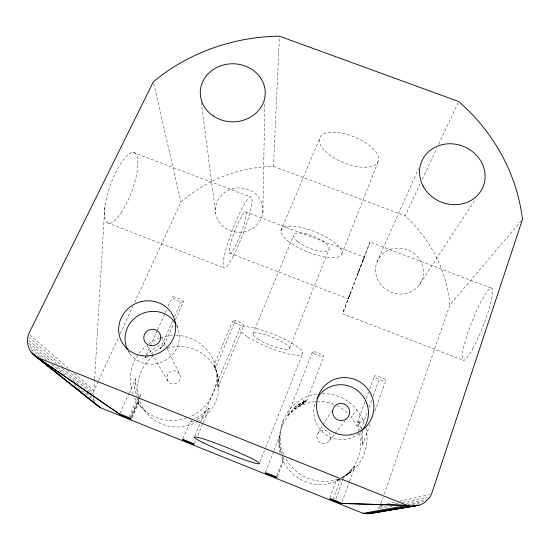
<?xml version="1.0" encoding="UTF-8"?>
<svg xmlns="http://www.w3.org/2000/svg" width="550" height="550" viewBox="0 0 550 550"><rect width="100%" height="100%" fill="white"/><g stroke="black" fill="none" stroke-linecap="round" stroke-linejoin="round"><path stroke-width="0.41" stroke-dasharray="2.75 2.06" d="M217.271 374.956L218.171 378.297L217.889 387.612L217.663 376.283L216.384 371.174M160.834 348.659L160.896 347.854L163.879 345.799L173.965 323.097M262.831 212.685A23.794 22.206 -0.8 0 0 229.838 189.695A23.794 22.206 -0.8 0 0 224.95 227.893A23.794 22.206 -0.8 0 0 262.831 212.685L264.901 101.434M273.962 450.484L279.558 436.136L279.593 447.397L281.339 453.592M134.606 302.617L180.978 202.132A142.56 137.514 5 0 1 273.501 166.347L279.407 36.163M94.634 379.486L93.981 390.638L93.232 394.598L62.349 368.603M94.683 378.634L104.699 207.969M302.837 402.999L302.479 403.796L303.882 402.964L304.047 400.592L303.545 400.331L302.974 403.473L297.832 406.814M364.959 401.761L357.644 421.802L360.326 431.496M361.357 428.677L358.951 422.751L359.288 420.344M131.986 417.567L139.088 401.596L136.153 390.122L135.685 378.826L134.564 388.252L136.661 396.756M358.889 422.682L359.123 421.547L358.572 422.324L358.951 422.751M163.879 345.799L163.969 345.393C157.053 344.637 150.48 350.879 146.369 355.981M360.676 432.582L361.474 434.967L362.636 444.971L362.856 433.682L361.996 430.705M279.091 437.724L280.466 431.881M281.676 427.268L283.202 420.798M146.004 355.582L144.753 358.627L148.734 356.18M490.957 287.98L370.026 242.137L357.094 275.887M381.15 502.961L383.116 497.296M384.244 494.065L449.955 304.81L521.393 220.619M245.781 211.922A22.172 3.286 -69.2 0 1 235.771 245.224A22.172 3.286 -69.2 0 1 231.55 240.343A22.172 3.286 -69.2 0 1 245.781 211.922L364.299 257.015L342.485 313.658L463.341 360.305M304.397 401.555L304.556 401.108L295.268 406.656C295.556 405.68 313.479 397.169 302.974 403.473L302.115 404.044M342.134 501.889L349.278 482.054M349.566 481.257L354.991 466.187L345.943 475.207M362.636 444.971L370.748 422.441M374.804 411.173L385.818 380.6A6.188 1.306 20.5 0 0 377.974 376.303A6.188 1.306 20.5 0 0 376.42 378.139A6.188 1.306 20.5 0 0 385.818 380.6M335.892 498.884L344.053 476.376M361.199 429.089L367.008 413.071M369.043 407.461L371.944 399.444M373.113 396.241L379.211 379.418M333.073 499.661L340.237 479.951M329.897 497.881L336.229 480.514L340.299 478.699M366.128 398.558L368.466 392.143M369.634 388.939L374.316 376.111M229.762 253.186L348.232 298.739L350.371 293.123M277.386 476.781L283.999 459.614L282.92 457.181M306.371 401.569L323.785 356.393M355.513 279.675L370.026 242.137M276.815 475.894L283.353 458.947L282.04 455.957M354.592 282.315L342.485 313.658M357.864 273.646L359.803 268.606M362.904 260.59L364.299 257.015M349.449 295.625L348.232 298.739M265.567 472.01L273.653 451.282M302.479 403.796L303.772 403.267L294.683 408.554L287.698 415.277L312.4 351.959M260.026 461.931L265.354 448.374M265.671 447.576L302.679 353.506M341.853 253.928L378.324 161.212M289.513 348.363L329.113 249.074M252.801 334.022L293.59 235.538M194.899 435.786L239.745 328.921M280.954 230.725L319.337 139.26M194.508 443.458L195.821 440.316M197.794 435.607L209.289 408.148L201.417 414.934L194.336 419.134M217.889 387.612L243.987 325.263M216.047 370.26L215.449 368.039L235.434 320.719M182.841 438.79L190.094 421.706L191.902 420.771M217.663 376.283L215.366 367.895L214.019 365.138L232.76 320.884M139.067 398.502L140.979 394.054L139.638 397.567M130.226 418.853L138.483 400.256M129.291 416.921L137.197 398.606M172.714 320.712L160.511 348.129L152.976 352.509L151.264 354.042M174.46 316.8L181.087 301.916M130.398 417.457L138.071 400.214L137.287 398.929M131.642 417.498L138.909 401.149M175.361 319.969L183.356 301.971A6.071 1.265 23.6 0 0 175.931 297.364A6.071 1.265 23.6 0 0 174.281 299.028A6.071 1.265 23.6 0 0 183.356 301.971M376.915 262.206L418.55 168.506M120.031 413.401L128.789 393.91M129.14 393.133L135.444 379.094M146.355 354.798L157.245 330.571M157.596 329.787L164.966 313.369M165.316 312.586L166.726 309.464M168.128 306.336L172.343 296.952M98.292 381.288L93.981 390.638L73.941 373.209M98.656 380.511L118.429 337.666M120.223 333.774L132.804 306.508M449.955 304.81A142.182 137.404 14 0 0 405.158 215.813L420.09 183.934M422.276 179.272L436.844 148.17M438.659 144.286L457.964 103.077M209.289 408.148L202.139 416.474L196.659 419.753M305.099 401.459L305.511 400.84L305.009 401.473M392.281 506.069L378.029 508.832L379.967 505.986M318.189 432.788L322.623 425.583M323.07 424.861L331.499 411.173M419.293 284.845A24.214 22.722 24.9 0 0 401.129 248.236A24.214 22.722 24.9 0 0 377.905 280.122A24.214 22.722 24.9 0 0 419.293 284.845L475.166 199.698M354.991 466.187L348.425 473.619L341.811 477.778M214.019 365.138L215.449 368.039M144.953 357.926L145.942 356.496M161.102 348.033L160.511 348.129L160.896 347.854M287.698 415.277L295.185 406.931L304.556 401.108L303.724 401.899M329.216 440.962L334.462 434.335M334.984 433.668L344.96 421.073M322.327 393.532A44.131 43.278 65.1 0 1 356.929 409.798L351.168 416.852L356.84 426.002A41.601 40.803 68.5 0 1 342.623 477.696M356.84 426.002L358.38 424.346M359.397 423.259L362.966 419.485L356.929 409.798M303.428 403.219L303.93 402.848M348.425 473.619L351.498 471.646L341.474 477.957M336.813 480.927L339.549 479.201M339.769 479.057L336.229 480.514M303.772 403.267L294.635 408.719L297.248 407.165M303.882 402.964L302.974 403.473L302.699 402.531M190.279 421.589L191.709 420.853M193.944 421.197L192.555 421.891L189.956 421.981M387.021 503.917L396.248 501.902M399.603 501.174L429.804 494.574M379.28 507.189L385.11 505.993M395.106 503.938L398.434 503.257M402.6 502.397L427.577 497.269M406.539 503.298L426.663 499.393M407.763 504.529L423.782 501.579M411.538 505.051L419.024 503.724M357.644 421.802L358.572 422.324M273.501 166.347L405.158 215.813M133.052 152.384L250.346 196.845M107.422 222.881L223.795 267.788M37.022 355.706L38.356 356.778M31.247 349.498L41.174 357.541M74.271 384.361L94.126 400.448L94.676 401.638M29.851 346.376L47.107 360.504M51.748 364.313L66.351 376.269M86.261 392.576L93.562 398.558L94.126 400.448M28.813 343.131L51.171 361.68M57.75 367.132L79.448 385.138M28.834 340.395L56.43 363.626M28.573 337.102L62.968 366.513M67.513 370.397L93.473 392.597M29.989 334.978L69.417 369.27M138.524 403.982L145.392 411.434M283.353 458.947L283.807 459.511M138.999 401.589L138.071 400.214M128.239 351.271L130.137 353.939M147.091 345.544L168.19 381.439M161.652 337.308L166.87 347.985M167.241 348.748L179.905 374.681A6.82 6.579 -32.6 0 1 172.638 383.934A6.82 6.579 -32.6 0 1 168.334 373.361A6.82 6.579 -32.6 0 1 179.905 374.681M176.619 324.885L177.499 327.154M282.184 454.382L279.895 446.263L279.558 436.136M218.171 378.297L218.701 380.401M153.704 83.504L180.978 202.132M93.356 397.244L93.562 398.558M201.293 102.231L215.607 212.953M305.484 400.283L305.539 401.397M167.461 348.329A41.147 39.806 -34.8 0 1 215.847 370.019A41.147 39.806 -34.8 0 1 198.77 420.922M198.041 421.348A41.147 39.806 -34.8 0 1 138.806 397.664M138.614 396.873A41.147 39.806 -34.8 0 1 154.385 354.956M175.684 335.356A43.642 42.123 -32.6 0 1 216.136 369.524A43.642 42.123 -32.6 0 1 189.647 416.886M186.581 418.069A43.642 42.123 -32.6 0 1 134.489 397.416M133.121 394.288A43.642 42.123 -32.6 0 1 146.3 345.737M148.844 343.771A43.642 42.123 -32.6 0 1 159.493 338.119M160.249 337.844A43.642 42.123 -32.6 0 1 174.817 335.349M338.009 479.215A44.131 43.278 65.1 0 1 285.237 457.524M283.821 454.527A44.131 43.278 65.1 0 1 316.752 393.986M362.966 419.485A44.131 43.278 65.1 0 1 364.76 424.05M365.881 428.017A44.131 43.278 65.1 0 1 341.818 477.709M339.776 479.435A41.601 40.803 68.5 0 1 281.318 456.748M280.094 452.698A41.601 40.803 68.5 0 1 292.435 411.723A41.601 40.803 68.5 0 1 334.104 404.332M337.095 405.652A41.601 40.803 68.5 0 1 348.411 413.786M176.798 325.607A27.418 26.146 -25.8 0 1 164.422 360.862A27.418 26.146 -25.8 0 1 128.239 351.058M359.095 433.311A27.734 27.122 51.4 0 1 325.346 434.349A27.734 27.122 51.4 0 1 315.624 401.617M257.675 338.882A19.752 4.104 22.1 0 0 288.695 349.181A19.752 4.104 22.1 0 0 267.114 335.232A19.752 4.104 22.1 0 0 257.675 338.882M297.736 241.629A19.051 6.27 22.1 0 0 328.109 250.422A19.051 6.27 22.1 0 0 308.289 234.465A19.051 6.27 22.1 0 0 297.736 241.629M313.748 353.451A6.112 1.306 21.4 0 0 323.469 356.634A6.112 1.306 21.4 0 0 317.068 352.413A6.112 1.306 21.4 0 0 313.748 353.451M234.465 322.513A6.064 1.286 22.7 0 0 243.822 325.559A6.064 1.286 22.7 0 0 236.837 321.118A6.064 1.286 22.7 0 0 234.465 322.513M325.112 151.051A31.549 13.956 22.1 0 0 376.207 164.251A31.549 13.956 22.1 0 0 345.524 133.932A31.549 13.956 22.1 0 0 325.112 151.051M121.137 212.898A37.661 11.117 -69.6 0 0 135.719 153.56A37.661 11.117 -69.6 0 0 106.666 197.196A37.661 11.117 -69.6 0 0 121.137 212.898M472.794 348.734A38.809 5.995 -68.6 0 0 492.305 288.846A38.809 5.995 -68.6 0 0 467.225 334.874A38.809 5.995 -68.6 0 0 472.794 348.734M233.317 256.066A38.032 5.644 -69.2 0 0 251.673 197.512A38.032 5.644 -69.2 0 0 227.693 243.623A38.032 5.644 -69.2 0 0 233.317 256.066M287.788 240.756A32.67 10.759 22.1 0 0 340.01 256.183A32.67 10.759 22.1 0 0 306.639 228.841A32.67 10.759 22.1 0 0 287.788 240.756M247.768 336.916A33.88 7.04 22.1 0 0 301.159 354.853A33.88 7.04 22.1 0 0 264.77 331.024A33.88 7.04 22.1 0 0 247.768 336.916M316.938 436.116A6.896 6.765 65 0 0 326.494 443.183A6.896 6.765 65 0 0 327.642 431.358A6.896 6.765 65 0 0 316.938 436.116"/><path stroke-width="0.82" d="M380.311 505.388L380.868 503.766M418.818 505.257C424.366 503.573 429.027 499.448 431.482 494.209L522.5 219.312A196.426 184.264 12.4 0 0 458.693 101.523L279.407 36.163A196.769 184.078 5.8 0 0 153.319 81.833L28.696 333.85C25.767 341.577 28.229 351.017 34.973 355.939L100.444 407.736L363.096 513.322L369.222 513.673L418.818 505.257L369.222 513.673M381.15 505.203L382.828 504.838M363.096 513.322L407.344 505.402L410.217 505.966L416.006 505.897M365.124 513.721L410.217 505.966M367.18 513.837L413.126 506.131M407.344 505.402L341.522 503.339A6.456 0.426 21.6 0 0 332.221 499.366A6.456 0.426 21.6 0 0 332.509 500.246A6.456 0.426 21.6 0 0 341.564 503.477L407.344 505.402L37.276 357.424L34.973 355.939M37.276 357.424L119.68 414.184A6.332 0.412 22.6 0 1 123.097 415.236A6.332 0.412 22.6 0 1 128.941 417.704L130.054 418.241A6.332 0.412 22.6 0 1 130.955 419.052L130.226 418.853A6.332 0.412 22.6 0 1 124.162 416.515A6.332 0.412 22.6 0 1 119.742 414.322L37.276 357.424L100.444 407.736M32.918 354.152L98.787 406.663M31.151 352.103L35.159 355.307M40.508 359.576L41.848 360.642M55.887 371.855L57.227 372.921M74.614 386.801L75.948 387.874M77.289 388.939L81.297 392.143M72.325 381.164L73.652 382.25M88 392.226L90.626 394.412M96.009 403.886L97.295 405.371M127.449 349.525A27.418 26.146 -25.8 0 1 140.002 314.621A27.418 26.146 -25.8 0 1 175.986 324.108M316.958 398.736A27.734 27.122 51.4 0 1 356.84 390.081A27.734 27.122 51.4 0 1 361.371 431.118M266.887 473.777A6.373 0.419 21.9 0 0 276.843 477.579A6.373 0.419 21.9 0 0 269.782 474.183A6.373 0.419 21.9 0 0 266.887 473.777M203.644 442.936A35.214 2.585 22.1 0 0 258.266 463.788A35.214 2.585 22.1 0 0 218.391 444.228A35.214 2.585 22.1 0 0 203.644 442.936M184.539 440.681A6.325 0.419 22.3 0 0 194.095 444.324A6.325 0.419 22.3 0 0 186.395 440.674A6.325 0.419 22.3 0 0 184.539 440.681M213.311 116.009A32.471 29.026 0.7 0 0 264.997 96.298A32.471 29.026 0.7 0 0 219.938 66.096A32.471 29.026 0.7 0 0 213.311 116.009M423.136 186.147A33.227 29.982 22 0 0 479.861 192.541A33.227 29.982 22 0 0 453.956 143.99A33.227 29.982 22 0 0 423.136 186.147M142.917 355.781A28.744 27.321 -24.6 0 0 173.69 317.316A28.744 27.321 -24.6 0 0 124.871 312.029A28.744 27.321 -24.6 0 0 142.917 355.781M316.546 404.559A29.081 28.401 48.8 0 0 358.607 432.114A29.081 28.401 48.8 0 0 360.511 382.346A29.081 28.401 48.8 0 0 316.546 404.559M150.947 345.716A8.566 8.168 -25.7 0 0 160.167 334.262A8.566 8.168 -25.7 0 0 145.626 332.606A8.566 8.168 -25.7 0 0 150.947 345.716M332.606 411.015A8.669 8.477 51.3 0 0 344.699 419.87A8.669 8.477 51.3 0 0 346.053 405.082A8.669 8.477 51.3 0 0 332.606 411.015"/></g></svg>
